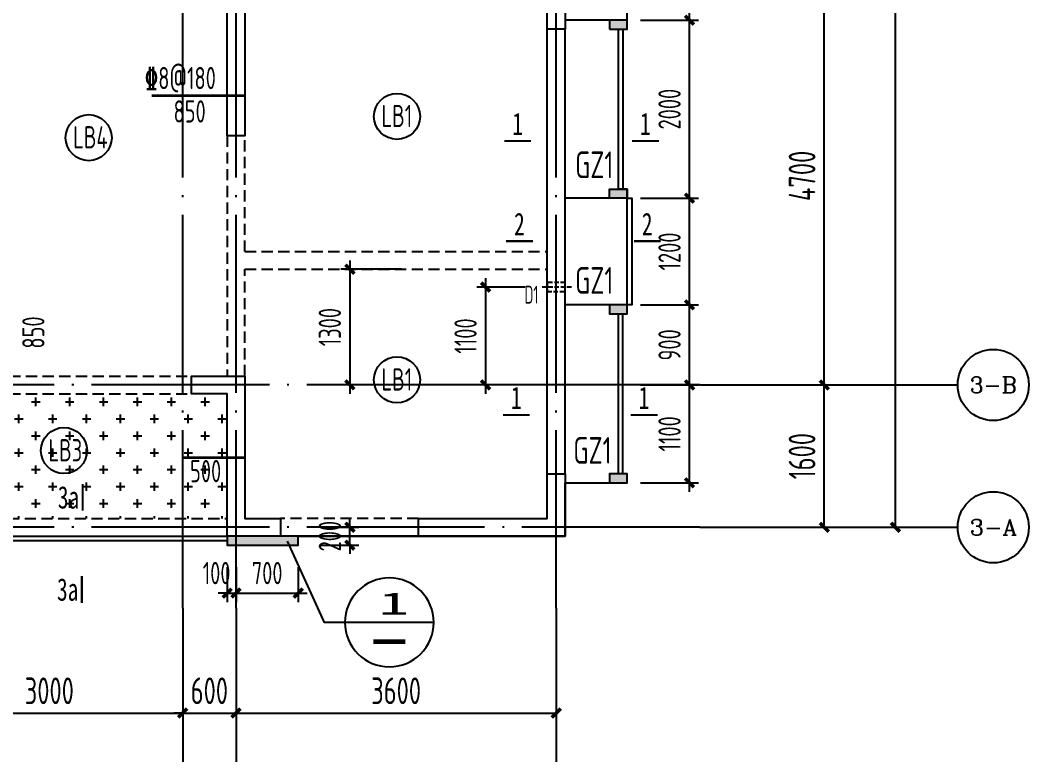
# Model space of a CAD drawing. Extents: x -173820 to 521180, y -715739 to 158231.
# Drawn here: x 36728 to 48070, y -54477 to -46219 of the extents above; entities that cross this region are included whole.
import ezdxf
from ezdxf.enums import TextEntityAlignment as Align

# ---------------------------------------------------------------- set-up
doc = ezdxf.new("R2010")
doc.units = 0
doc.header["$LTSCALE"] = 1000
for name, pattern in [('CONTINOUS', [0]), ('DASH', [0.35, 0.25, -0.1]), ('DOTE', [2.42, 2, -0.2, 0.02, -0.2]), ('HIDDEN2', [0.1875, 0.125, -0.0625])]:
    doc.linetypes.add(name, pattern=pattern)
for name, color, linetype in [('A-外装饰线脚', 7, 'Continuous'), ('A-线脚看线', 9, 'Continuous'), ('A-设备穿墙洞', 161, 'Continuous'), ('AXIS', 1, 'DOTE'), ('AXIS_TEXT', 7, 'Continuous'), ('DIM', 3, 'Continuous'), ('DIM1', 3, 'Continuous'), ('填充', 8, 'Continuous'), ('墙', 6, 'Continuous'), ('挑板', 3, 'Continuous'), ('板筋', 6, 'Continuous'), ('柱', 2, 'Continuous'), ('梁', 4, 'HIDDEN2'), ('模板线', 3, 'Continuous'), ('详图索引', 3, 'Continuous'), ('钢筋_文字', 7, 'Continuous'), ('钢筋长度标注', 7, 'Continuous')]:
    doc.layers.add(name, color=color, linetype=linetype)
doc.styles.add('_TCH_AXIS', font='COMPLEX', dxfattribs={"bigfont": 'GBCBIG'})
doc.styles.add('COMPLEX', font='COMPLEX')
doc.styles.add('TSSD_BOLD', font='tssdeng2.shx', dxfattribs={"width": 0.7, "height": 250, "bigfont": 'CHINA.shx'})
doc.styles.add('TSSD_Dimension', font='tssdeng.shx', dxfattribs={"width": 0.7, "bigfont": 'Hztxt.shx'})
doc.styles.add('zzt', font='tssdeng.shx', dxfattribs={"width": 0.7, "height": 300, "bigfont": 'tssdchn.shx'})
doc.styles.add('钢筋', font='tssdeng.shx', dxfattribs={"width": 0.7, "height": 250, "bigfont": 'tssdchn.shx'})
doc.styles.add('钢筋长度', font='tssdeng.shx', dxfattribs={"width": 0.7, "height": 300, "bigfont": 'tssdchn.shx'})
doc.styles.add('黑体', font='simhei.ttf', dxfattribs={"width": 0.8})
doc.dimstyles.new('DIM_1_100', dxfattribs={"dimtxt": 300, "dimasz": 100, "dimexe": 200, "dimexo": 50, "dimgap": 100, "dimtad": 1, "dimdec": 0, "dimzin": 0, "dimdsep": 46, "dimtxsty": 'zzt', "dimblk": 'ARCHTICK', "dimcen": 0, "dimclrt": 7, "dimadec": 0, "dimazin": 0, "dimtfac": 1, "dimtdec": 0, "dimtix": 1, "dimtmove": 2, "dimatfit": 0, "dimldrblk": 'ARCHTICK', "dimfxl": 0, "dimtolj": 1, "dimarcsym": 0})
doc.dimstyles.new('TSSD_100_100', dxfattribs={"dimtxt": 250, "dimasz": 100, "dimexe": 100, "dimexo": 250, "dimgap": 100, "dimtad": 1, "dimdec": 0, "dimzin": 0, "dimdsep": 46, "dimtxsty": 'TSSD_Dimension', "dimblk": 'ARCHTICK', "dimcen": 0, "dimdle": 100, "dimclrd": 3, "dimclre": 3, "dimclrt": 7, "dimadec": 0, "dimazin": 0, "dimtfac": 1, "dimtdec": 0, "dimtix": 1, "dimtmove": 2, "dimatfit": 3, "dimfxl": 0, "dimtolj": 1, "dimtzin": 0, "dimarcsym": 0})

# ---------------------------------------------------------------- blocks, each defined once
blk = doc.blocks.new('_ArchTick')
at = {"color": 4, "linetype": 'ByBlock', "const_width": 0.4}
blk.add_lwpolyline([(-0.5, -0.5), (0.5, 0.5)], dxfattribs=at)
blk = doc.blocks.new('*D397')
at = {"layer": 'Defpoints', "color": 0}
for p in [(49615, 0), (51015, 0), (49615, -1600)]:
    blk.add_point(p, dxfattribs=at)
at = {"layer": 'DIM1', "color": 0, "lineweight": -2}
for p, q in [((49665, 0), (51215, 0)), ((51015, -1600), (51015, 0)), ((49665, -1600), (51215, -1600))]:
    blk.add_line(p, q, dxfattribs=at)
at = {"layer": 'DIM1', "color": 0, "lineweight": -2, "xscale": 100, "yscale": 100, "zscale": 100}
for p, rotation in [((51015, 0), 90), ((51015, -1600), 270)]:
    blk.add_blockref('_ArchTick', p, dxfattribs=dict(at, rotation=rotation))
at = {"layer": 'DIM1', "color": 7, "insert": (50765, -800), "char_height": 300, "attachment_point": 5, "rotation": 90, "style": 'zzt'}
blk.add_mtext('\\A1;1600', dxfattribs=at)
blk = doc.blocks.new('*D398')
at = {"layer": 'Defpoints', "color": 0}
for p in [(49615, 4700), (51015, 4700), (49615, 0)]:
    blk.add_point(p, dxfattribs=at)
at = {"layer": 'DIM1', "color": 0, "lineweight": -2}
for p, q in [((49665, 4700), (51215, 4700)), ((51015, 0), (51015, 4700)), ((49665, 0), (51215, 0))]:
    blk.add_line(p, q, dxfattribs=at)
at = {"layer": 'DIM1', "color": 0, "lineweight": -2, "xscale": 100, "yscale": 100, "zscale": 100}
for p, rotation in [((51015, 4700), 90), ((51015, 0), 270)]:
    blk.add_blockref('_ArchTick', p, dxfattribs=dict(at, rotation=rotation))
at = {"layer": 'DIM1', "color": 7, "insert": (50765, 2350), "char_height": 300, "attachment_point": 5, "rotation": 90, "style": 'zzt'}
blk.add_mtext('\\A1;4700', dxfattribs=at)
blk = doc.blocks.new('*D410')
at = {"layer": 'Defpoints', "color": 0}
for p in [(49615, 20100), (51815, 20100), (49615, -1600)]:
    blk.add_point(p, dxfattribs=at)
at = {"layer": 'DIM1', "color": 0, "lineweight": -2}
for p, q in [((49665, 20100), (52015, 20100)), ((51815, -1600), (51815, 20100)), ((49665, -1600), (52015, -1600))]:
    blk.add_line(p, q, dxfattribs=at)
at = {"layer": 'DIM1', "color": 0, "lineweight": -2, "xscale": 100, "yscale": 100, "zscale": 100}
for p, rotation in [((51815, 20100), 90), ((51815, -1600), 270)]:
    blk.add_blockref('_ArchTick', p, dxfattribs=dict(at, rotation=rotation))
at = {"layer": 'DIM1', "color": 7, "insert": (51565, 9250), "char_height": 300, "attachment_point": 5, "rotation": 90, "style": 'zzt'}
blk.add_mtext('\\A1;21700', dxfattribs=at)
blk = doc.blocks.new('*D443')
at = {"layer": 'Defpoints', "color": 0}
for p in [(40800, -2508), (43800, -2508), (43800, -3688)]:
    blk.add_point(p, dxfattribs=at)
at = {"layer": 'DIM1', "color": 0, "lineweight": -2}
for p, q in [((40800, -2558), (40800, -3888)), ((43800, -2558), (43800, -3888)), ((40800, -3688), (43800, -3688))]:
    blk.add_line(p, q, dxfattribs=at)
at = {"layer": 'DIM1', "color": 0, "lineweight": -2, "xscale": 100, "yscale": 100, "zscale": 100, "rotation": 180}
blk.add_blockref('_ArchTick', (40800, -3688), dxfattribs=at)
at = {"layer": 'DIM1', "color": 0, "lineweight": -2, "xscale": 100, "yscale": 100, "zscale": 100}
blk.add_blockref('_ArchTick', (43800, -3688), dxfattribs=at)
at = {"layer": 'DIM1', "color": 7, "insert": (42300, -3438), "char_height": 300, "attachment_point": 5, "style": 'zzt'}
blk.add_mtext('\\A1;3000', dxfattribs=at)
blk = doc.blocks.new('*D444')
at = {"layer": 'Defpoints', "color": 0}
for p in [(43800, -2508), (44400, -2508), (44400, -3688)]:
    blk.add_point(p, dxfattribs=at)
at = {"layer": 'DIM1', "color": 0, "lineweight": -2}
for p, q in [((43800, -2558), (43800, -3888)), ((44400, -2558), (44400, -3888)), ((43800, -3688), (43700, -3688)), ((43800, -3688), (44400, -3688)), ((44400, -3688), (44500, -3688))]:
    blk.add_line(p, q, dxfattribs=at)
at = {"layer": 'DIM1', "color": 0, "lineweight": -2, "xscale": 100, "yscale": 100, "zscale": 100}
blk.add_blockref('_ArchTick', (43800, -3688), dxfattribs=at)
at = {"layer": 'DIM1', "color": 0, "lineweight": -2, "xscale": 100, "yscale": 100, "zscale": 100, "rotation": 180}
blk.add_blockref('_ArchTick', (44400, -3688), dxfattribs=at)
at = {"layer": 'DIM1', "color": 7, "insert": (44100, -3438), "char_height": 300, "attachment_point": 5, "style": 'zzt'}
blk.add_mtext('\\A1;600', dxfattribs=at)
blk = doc.blocks.new('*D445')
at = {"layer": 'Defpoints', "color": 0}
for p in [(44400, -2508), (48000, -2508), (48000, -3688)]:
    blk.add_point(p, dxfattribs=at)
at = {"layer": 'DIM1', "color": 0, "lineweight": -2}
for p, q in [((44400, -2558), (44400, -3888)), ((48000, -2558), (48000, -3888)), ((44400, -3688), (48000, -3688))]:
    blk.add_line(p, q, dxfattribs=at)
at = {"layer": 'DIM1', "color": 0, "lineweight": -2, "xscale": 100, "yscale": 100, "zscale": 100, "rotation": 180}
blk.add_blockref('_ArchTick', (44400, -3688), dxfattribs=at)
at = {"layer": 'DIM1', "color": 0, "lineweight": -2, "xscale": 100, "yscale": 100, "zscale": 100}
blk.add_blockref('_ArchTick', (48000, -3688), dxfattribs=at)
at = {"layer": 'DIM1', "color": 7, "insert": (46200, -3438), "char_height": 300, "attachment_point": 5, "style": 'zzt'}
blk.add_mtext('\\A1;3600', dxfattribs=at)
blk = doc.blocks.new('*D446')
at = {"layer": 'Defpoints', "color": 0}
for p in [(0, -2508), (48000, -2508), (48000, -4488)]:
    blk.add_point(p, dxfattribs=at)
at = {"layer": 'DIM1', "color": 0, "lineweight": -2}
for p, q in [((0, -2558), (0, -4688)), ((48000, -2558), (48000, -4688)), ((0, -4488), (48000, -4488))]:
    blk.add_line(p, q, dxfattribs=at)
at = {"layer": 'DIM1', "color": 0, "lineweight": -2, "xscale": 100, "yscale": 100, "zscale": 100, "rotation": 180}
blk.add_blockref('_ArchTick', (0, -4488), dxfattribs=at)
at = {"layer": 'DIM1', "color": 0, "lineweight": -2, "xscale": 100, "yscale": 100, "zscale": 100}
blk.add_blockref('_ArchTick', (48000, -4488), dxfattribs=at)
at = {"layer": 'DIM1', "color": 7, "insert": (24000, -4238), "char_height": 300, "attachment_point": 5, "style": 'zzt'}
blk.add_mtext('\\A1;48000', dxfattribs=at)
blk = doc.blocks.new('_AXISO')
at = {"color": 3}
blk.add_circle((0, 0), 0.5, dxfattribs=at)
at = {"layer": 'AXIS_TEXT', "color": 3, "style": 'COMPLEX', "width": 1.041667}
blk.add_attdef('A', text='', height=0.56, dxfattribs=at).set_placement((-0.25, -0.28), (0.25, -0.28), align=Align.FIT)
blk = doc.blocks.new('*D2383')
at = {"layer": 'Defpoints', "color": 0}
for p in [(41265, -49019), (40435, -50319), (41265, -50319)]:
    blk.add_point(p, dxfattribs=at)
at = {"layer": 'DIM', "color": 3, "lineweight": -2}
for p, q in [((40435, -48919), (40435, -50419)), ((41015, -49019), (40335, -49019)), ((41015, -50319), (40335, -50319))]:
    blk.add_line(p, q, dxfattribs=at)
at = {"layer": 'DIM', "color": 3, "lineweight": -2, "xscale": 100, "yscale": 100, "zscale": 100}
for p, rotation in [((40435, -49019), 90), ((40435, -50319), 270)]:
    blk.add_blockref('_ArchTick', p, dxfattribs=dict(at, rotation=rotation))
at = {"layer": 'DIM', "color": 7, "insert": (40210, -49669), "char_height": 250, "attachment_point": 5, "rotation": 90, "style": 'TSSD_Dimension'}
blk.add_mtext('\\A1;1300', dxfattribs=at)
blk = doc.blocks.new('*D2428')
at = {"layer": 'Defpoints', "color": 0}
for p in [(43455, -50319), (44255, -50319), (43455, -51419)]:
    blk.add_point(p, dxfattribs=at)
at = {"layer": 'DIM', "color": 3, "lineweight": -2}
for p, q in [((44255, -51519), (44255, -50219)), ((43705, -50319), (44355, -50319)), ((43705, -51419), (44355, -51419))]:
    blk.add_line(p, q, dxfattribs=at)
at = {"layer": 'DIM', "color": 3, "lineweight": -2, "xscale": 100, "yscale": 100, "zscale": 100}
for p, rotation in [((44255, -50319), 90), ((44255, -51419), 270)]:
    blk.add_blockref('_ArchTick', p, dxfattribs=dict(at, rotation=rotation))
at = {"layer": 'DIM', "color": 7, "insert": (44030, -50869), "char_height": 250, "attachment_point": 5, "rotation": 90, "style": 'TSSD_Dimension'}
blk.add_mtext('\\A1;1100', dxfattribs=at)
blk = doc.blocks.new('*D2429')
at = {"layer": 'Defpoints', "color": 0}
for p in [(43455, -49419), (44255, -49419), (43455, -50319)]:
    blk.add_point(p, dxfattribs=at)
at = {"layer": 'DIM', "color": 3, "lineweight": -2}
for p, q in [((44255, -50419), (44255, -49319)), ((43705, -49419), (44355, -49419)), ((43705, -50319), (44355, -50319))]:
    blk.add_line(p, q, dxfattribs=at)
at = {"layer": 'DIM', "color": 3, "lineweight": -2, "xscale": 100, "yscale": 100, "zscale": 100}
for p, rotation in [((44255, -49419), 90), ((44255, -50319), 270)]:
    blk.add_blockref('_ArchTick', p, dxfattribs=dict(at, rotation=rotation))
at = {"layer": 'DIM', "color": 7, "insert": (44030, -49869), "char_height": 250, "attachment_point": 5, "rotation": 90, "style": 'TSSD_Dimension'}
blk.add_mtext('\\A1;900', dxfattribs=at)
blk = doc.blocks.new('*D2445')
at = {"layer": 'Defpoints', "color": 0}
for p in [(39055, -52119), (39155, -52119), (39155, -52659)]:
    blk.add_point(p, dxfattribs=at)
at = {"layer": 'DIM', "color": 3, "lineweight": -2}
for p, q in [((39055, -52369), (39055, -52759)), ((39155, -52369), (39155, -52759)), ((39055, -52659), (38955, -52659)), ((39055, -52659), (39155, -52659)), ((39155, -52659), (39255, -52659))]:
    blk.add_line(p, q, dxfattribs=at)
at = {"layer": 'DIM', "color": 3, "lineweight": -2, "xscale": 100, "yscale": 100, "zscale": 100}
blk.add_blockref('_ArchTick', (39055, -52659), dxfattribs=at)
at = {"layer": 'DIM', "color": 3, "lineweight": -2, "xscale": 100, "yscale": 100, "zscale": 100, "rotation": 180}
blk.add_blockref('_ArchTick', (39155, -52659), dxfattribs=at)
at = {"layer": 'DIM', "color": 7, "insert": (38937, -52434), "char_height": 250, "attachment_point": 5, "style": 'TSSD_Dimension'}
blk.add_mtext('\\A1;100', dxfattribs=at)
blk = doc.blocks.new('*D2446')
at = {"layer": 'Defpoints', "color": 0}
for p in [(39155, -52119), (39855, -52119), (39855, -52659)]:
    blk.add_point(p, dxfattribs=at)
at = {"layer": 'DIM', "color": 3, "lineweight": -2}
for p, q in [((39155, -52369), (39155, -52759)), ((39855, -52369), (39855, -52759)), ((39055, -52659), (39955, -52659))]:
    blk.add_line(p, q, dxfattribs=at)
at = {"layer": 'DIM', "color": 3, "lineweight": -2, "xscale": 100, "yscale": 100, "zscale": 100, "rotation": 180}
blk.add_blockref('_ArchTick', (39155, -52659), dxfattribs=at)
at = {"layer": 'DIM', "color": 3, "lineweight": -2, "xscale": 100, "yscale": 100, "zscale": 100}
blk.add_blockref('_ArchTick', (39855, -52659), dxfattribs=at)
at = {"layer": 'DIM', "color": 7, "insert": (39505, -52434), "char_height": 250, "attachment_point": 5, "style": 'TSSD_Dimension'}
blk.add_mtext('\\A1;700', dxfattribs=at)
blk = doc.blocks.new('*D2447')
at = {"layer": 'Defpoints', "color": 0}
for p in [(39855, -51919), (40435, -51919), (39855, -52119)]:
    blk.add_point(p, dxfattribs=at)
at = {"layer": 'DIM', "color": 3, "lineweight": -2}
for p, q in [((40435, -51919), (40435, -51819)), ((40105, -51919), (40535, -51919)), ((40435, -52119), (40435, -51919)), ((40105, -52119), (40535, -52119)), ((40435, -52119), (40435, -52219))]:
    blk.add_line(p, q, dxfattribs=at)
at = {"layer": 'DIM', "color": 3, "lineweight": -2, "xscale": 100, "yscale": 100, "zscale": 100}
for p, rotation in [((40435, -51919), 270), ((40435, -52119), 90)]:
    blk.add_blockref('_ArchTick', p, dxfattribs=dict(at, rotation=rotation))
at = {"layer": 'DIM', "color": 7, "insert": (40210, -52019), "char_height": 250, "attachment_point": 5, "rotation": 90, "style": 'TSSD_Dimension'}
blk.add_mtext('\\A1;200', dxfattribs=at)
blk = doc.blocks.new('$1943368')
at = {"layer": '模板线', "color": 4, "const_width": 22.7}
for points in [[(295, 1338), (295, 1036)], [(286, 302), (286, 0)]]:
    blk.add_lwpolyline(points, dxfattribs=at)
at = {"layer": '模板线', "color": 0, "style": '黑体', "width": 0.7}
for p in [(136, 1187), (127, 151)]:
    blk.add_text('3a', height=252, dxfattribs=at).set_placement(p, align=Align.MIDDLE_CENTER)
blk = doc.blocks.new('$1605056')
at = {"layer": '模板线', "color": 4, "const_width": 22.7}
for points in [[(0, 0), (302, 0)], [(1438, 0), (1740, 0)]]:
    blk.add_lwpolyline(points, dxfattribs=at)
at = {"layer": '模板线', "color": 0, "style": '黑体', "width": 0.7}
for p in [(151, 193), (1588, 193)]:
    blk.add_text('1', height=252, dxfattribs=at).set_placement(p, align=Align.MIDDLE_CENTER)
blk = doc.blocks.new('$1324012')
at = {"layer": '模板线', "color": 4, "const_width": 22.7}
for points in [[(0, 0), (302, 0)], [(1438, 0), (1740, 0)]]:
    blk.add_lwpolyline(points, dxfattribs=at)
at = {"layer": '模板线', "color": 0, "style": '黑体', "width": 0.7}
for p in [(151, 193), (1588, 193)]:
    blk.add_text('2', height=252, dxfattribs=at).set_placement(p, align=Align.MIDDLE_CENTER)
blk = doc.blocks.new('*D2481')
at = {"layer": 'Defpoints', "color": 0}
for p in [(43455, -48219), (44255, -48219), (43455, -49419)]:
    blk.add_point(p, dxfattribs=at)
at = {"layer": 'DIM', "color": 3, "lineweight": -2}
for p, q in [((44255, -49519), (44255, -48119)), ((43705, -48219), (44355, -48219)), ((43705, -49419), (44355, -49419))]:
    blk.add_line(p, q, dxfattribs=at)
at = {"layer": 'DIM', "color": 3, "lineweight": -2, "xscale": 100, "yscale": 100, "zscale": 100}
for p, rotation in [((44255, -48219), 90), ((44255, -49419), 270)]:
    blk.add_blockref('_ArchTick', p, dxfattribs=dict(at, rotation=rotation))
at = {"layer": 'DIM', "color": 7, "insert": (44030, -48819), "char_height": 250, "attachment_point": 5, "rotation": 90, "style": 'TSSD_Dimension'}
blk.add_mtext('\\A1;1200', dxfattribs=at)
blk = doc.blocks.new('*D2482')
at = {"layer": 'Defpoints', "color": 0}
for p in [(43455, -46219), (44255, -46219), (43455, -48219)]:
    blk.add_point(p, dxfattribs=at)
at = {"layer": 'DIM', "color": 3, "lineweight": -2}
for p, q in [((44255, -48319), (44255, -46119)), ((43705, -46219), (44355, -46219)), ((43705, -48219), (44355, -48219))]:
    blk.add_line(p, q, dxfattribs=at)
at = {"layer": 'DIM', "color": 3, "lineweight": -2, "xscale": 100, "yscale": 100, "zscale": 100}
for p, rotation in [((44255, -46219), 90), ((44255, -48219), 270)]:
    blk.add_blockref('_ArchTick', p, dxfattribs=dict(at, rotation=rotation))
at = {"layer": 'DIM', "color": 7, "insert": (44030, -47219), "char_height": 250, "attachment_point": 5, "rotation": 90, "style": 'TSSD_Dimension'}
blk.add_mtext('\\A1;2000', dxfattribs=at)
blk = doc.blocks.new('*D2483')
at = {"layer": 'Defpoints', "color": 0}
for p in [(43455, -45619), (44255, -45619), (43455, -46219)]:
    blk.add_point(p, dxfattribs=at)
at = {"layer": 'DIM', "color": 3, "lineweight": -2}
for p, q in [((44255, -46319), (44255, -45519)), ((43705, -45619), (44355, -45619)), ((43705, -46219), (44355, -46219))]:
    blk.add_line(p, q, dxfattribs=at)
at = {"layer": 'DIM', "color": 3, "lineweight": -2, "xscale": 100, "yscale": 100, "zscale": 100}
for p, rotation in [((44255, -45619), 90), ((44255, -46219), 270)]:
    blk.add_blockref('_ArchTick', p, dxfattribs=dict(at, rotation=rotation))
at = {"layer": 'DIM', "color": 7, "insert": (44030, -45919), "char_height": 250, "attachment_point": 5, "rotation": 90, "style": 'TSSD_Dimension'}
blk.add_mtext('\\A1;600', dxfattribs=at)
blk = doc.blocks.new('详图索引1')
at = {"color": 3, "const_width": 50}
blk.add_lwpolyline([(319, -216), (681, -216)], dxfattribs=at)
at = {"layer": '详图索引', "color": 3}
blk.add_line((0, 0), (1000, 0), dxfattribs=at)
blk.add_circle((500, 0), 500, dxfattribs=at)
at = {"layer": '详图索引', "color": 3, "style": '黑体', "width": 2}
blk.add_attdef('1', text='', height=250, dxfattribs=at).set_placement((468, 213), align=Align.MIDDLE_CENTER)
blk = doc.blocks.new('$1466424')
at = {"layer": '板筋', "const_width": 30}
for points in [[(43550, 4955), (44600, 4955)], [(43900, 885), (44600, 885)]]:
    blk.add_lwpolyline(points, dxfattribs=at)
at = {"layer": '钢筋_文字'}
for centre in [(46310, 4722, 0), (42843, 4483, 0), (46310, 1761, 0), (42565, 966, 0)]:
    blk.add_circle(centre, 259, dxfattribs=at)
at = {"layer": '钢筋_文字', "color": 7, "linetype": 'Continuous', "style": '钢筋', "width": 0.7}
blk.add_text('%%1328@180', height=250, dxfattribs=at).set_placement((43475, 5028, 0))
at = {"layer": '钢筋_文字', "style": 'TSSD_BOLD', "width": 0.7}
for s, p in [('LB1', (46135, 4602, 0)), ('LB4', (42668, 4363, 0)), ('LB1', (46135, 1641, 0)), ('LB3', (42390, 845, 0))]:
    blk.add_text(s, height=250, dxfattribs=at).set_placement(p)
at = {"layer": '钢筋长度标注', "style": '钢筋长度', "width": 0.7}
for s, p in [('850', (43797, 4653)), ('500', (43983, 610))]:
    blk.add_text(s, height=250, dxfattribs=at).set_placement(p)
blk.add_text('850', height=250, rotation=90, dxfattribs=at).set_placement((42346, 2112))
blk = doc.blocks.new('$133032')
at = {"layer": '挑板'}
for points in [[(41000, 100), (44400, 100), (44400, 0), (45200, 0), (45200, 100), (48200, 100), (48200, 700), (48900, 700), (48900, 800), (48800, 800), (48800, 2600), (48900, 2600), (48900, 4000), (48800, 4000), (48800, 5800), (48900, 5800), (48900, 7200)], [(48900, 5900), (48200, 5900)], [(48900, 3900), (48200, 3900)], [(48900, 2700), (48200, 2700)]]:
    blk.add_lwpolyline(points, dxfattribs=at)
blk = doc.blocks.new('$1839168')
at = {"layer": '柱'}
blk.add_hatch(color=8, dxfattribs=at).paths.add_polyline_path([(0, 200), (0, 0), (100, 0), (100, 200)])
at = {"layer": '柱', "color": 3, "elevation": 0}
blk.add_lwpolyline([(0, 200), (0, 0), (100, 0), (100, 200)], close=True, dxfattribs=at)
blk = doc.blocks.new('$1691164')
at = {"layer": '柱'}
blk.add_hatch(color=8, dxfattribs=at).paths.add_polyline_path([(0, 0), (100, 0), (100, 200), (0, 200)])
at = {"layer": '柱', "color": 3, "elevation": 0}
blk.add_lwpolyline([(100, 200), (0, 200), (0, 0), (100, 0), (100, 0), (100, 0)], close=True, dxfattribs=at)
blk = doc.blocks.new('$1222607')
at = {"layer": '柱', "rotation": 90}
for name, p in [('$1839168', (48900, 5800, 0)), ('$1691164', (48900, 2600, 0)), ('$1839168', (48900, 700, 0))]:
    blk.add_blockref(name, p, dxfattribs=at)
at = {"layer": '柱', "xscale": -1, "rotation": 90}
blk.add_blockref('$1691164', (48900, 4000, 0), dxfattribs=at)
blk = doc.blocks.new('$1413619')
at = {"layer": 'A-线脚看线', "color": 5, "elevation": 0}
for points in [[(48900, 5750), (48900, 3950)], [(48950, 3850), (49000, 3850), (49000, 2650), (48950, 2650)], [(48900, 750), (48900, 2550)], [(41050, 0), (44450, 0)]]:
    blk.add_lwpolyline(points, dxfattribs=at)
blk = doc.blocks.new('*D11680')
at = {"layer": 'Defpoints', "color": 0}
for p in [(48900, 1648), (48206, 548), (48900, 548, 0)]:
    blk.add_point(p, dxfattribs=at)
at = {"layer": 'DIM1', "color": 3, "lineweight": -2}
for p, q in [((48206, 1748), (48206, 448)), ((48650, 1648), (48106, 1648)), ((48650, 548), (48106, 548))]:
    blk.add_line(p, q, dxfattribs=at)
at = {"layer": 'DIM1', "color": 3, "lineweight": -2, "xscale": 100, "yscale": 100, "zscale": 100}
for p, rotation in [((48206, 1648), 90), ((48206, 548), 270)]:
    blk.add_blockref('_ArchTick', p, dxfattribs=dict(at, rotation=rotation))
at = {"layer": 'DIM1', "color": 7, "insert": (47981, 1098), "char_height": 250, "attachment_point": 5, "rotation": 90, "style": 'TSSD_Dimension'}
blk.add_mtext('\\A1;1100', dxfattribs=at)
blk = doc.blocks.new('$1783196')
at = {"layer": 'AXIS'}
for p, q in [((53234.9, 3480), (53234.9, 27859.5)), ((49034.9, 3480), (49034.9, 15688.3)), ((49634.9, 3480), (49634.9, 11688.3)), ((54849.9, 5988.3), (4360, 5988.3)), ((54849.9, 4388.3), (4360, 4388.3))]:
    blk.add_line(p, q, dxfattribs=at)
at = {"layer": 'DIM1'}
for p, q in [((54849.9, 5988.3), (57749.9, 5988.3)), ((54849.9, 4388.3), (57749.9, 4388.3)), ((49034.9, 3480), (49034.9, 800)), ((49634.9, 3480), (49634.9, 800)), ((53234.9, 3480), (53234.9, 800))]:
    blk.add_line(p, q, dxfattribs=at)
ref = blk.add_blockref('_AXISO', (58149.9, 5988.3), dxfattribs=dict(at, xscale=800, yscale=800, zscale=800))
ref.add_attrib('A', '3-B', dxfattribs={"layer": 'AXIS_TEXT', "height": 179.65, "style": '_TCH_AXIS'}).set_placement((57884.7, 5898.5), (58415.1, 5898.5), align=Align.FIT)
ref = blk.add_blockref('_AXISO', (58149.9, 4388.3), dxfattribs=dict(at, xscale=800, yscale=800, zscale=800))
ref.add_attrib('A', '3-A', dxfattribs={"layer": 'AXIS_TEXT', "height": 177.09, "style": '_TCH_AXIS'}).set_placement((57884.3, 4299.8), (58415.5, 4299.8), align=Align.FIT)
for p1, p2, distance, picture, middle in [((54849.9, 4388.3), (54849.9, 26088.3), -2200, '*D410', (56799.9, 15238.3)), ((54849.9, 5988.3), (54849.9, 10688.3), -1400, '*D398', (55999.9, 8338.3)), ((54849.9, 4388.3), (54849.9, 5988.3), -1400, '*D397', (55999.9, 5188.3)), ((5234.9, 3480), (53234.9, 3480), -1980, '*D446', (29234.9, 1750)), ((46034.9, 3480), (49034.9, 3480), -1180, '*D443', (47534.9, 2550)), ((49034.9, 3480), (49634.9, 3480), -1180, '*D444', (49334.9, 2550)), ((49634.9, 3480), (53234.9, 3480), -1180, '*D445', (51434.9, 2550))]:
    dim = blk.add_aligned_dim(p1=p1, p2=p2, distance=distance, dimstyle='DIM_1_100', dxfattribs=at)
    dim.commit()
    dim.dimension.update_dxf_attribs({"geometry": picture, "text_midpoint": middle, "insert": (5234.9, 5988.3)})
blk = doc.blocks.new('$1186913')
at = {"layer": 'A-设备穿墙洞', "linetype": 'DASH', "ltscale": 0.2}
blk.add_lwpolyline([(49171.5, 1647.8), (48833, 1647.8)], dxfattribs=at)
blk.add_lwpolyline([(48900.2, 1697.8), (48900.2, 1597.8), (49100.2, 1597.8), (49100.2, 1697.8)], close=True, dxfattribs=at)
at = {"layer": 'A-设备穿墙洞', "color": 7, "linetype": 'DASH', "ltscale": 0.2, "style": 'zzt', "width": 0.6}
blk.add_text('D1', height=200, dxfattribs=at).set_placement((48644.6, 1462.6))
at = {"layer": 'DIM1'}
dim = blk.add_linear_dim(base=(48206.5, 547.9), p1=(48900.2, 1647.8), p2=(48900.2, 547.9, 0), angle=90, dimstyle='TSSD_100_100', dxfattribs=at)
dim.commit()
dim.dimension.update_dxf_attribs({"geometry": '*D11680', "text_midpoint": (47981.5, 1097.8)})

msp = doc.modelspace()

# ---------------------------------------------------------------- hatches: boundary and pattern name
at = {"layer": '填充', "linetype": 'Continuous'}
h = msp.add_hatch(dxfattribs=at)
h.set_pattern_fill('CROSS', color=256, scale=30, style=0)
h.set_pattern_definition([(0, (-5244.65, -50319.18), (190.5, 190.5), [95.25, -285.75]), (90, (-5197.03, -50366.8), (-190.5, 190.5), [95.25, -285.75])])
h.paths.add_polyline_path([(35855.3, -50419.2), (35655.3, -50419.2), (35655.3, -51819.2), (39055.3, -51819.2), (39055.3, -50419.2), (38655.3, -50419.2)])
at = {"layer": '填充'}
msp.add_hatch(color=256, dxfattribs=at).paths.add_polyline_path([(39855.3, -52119.2), (39855.3, -52019.2), (39655.3, -52019.2), (39255.3, -52019.2), (39055.3, -52019.2), (39055.3, -52119.2)])

# ---------------------------------------------------------------- linework, layer by layer
at = {"layer": 'A-外装饰线脚', "color": 23, "elevation": 0}
msp.add_lwpolyline([(39055.3, -52019.2), (39055.3, -52119.2), (39855.3, -52119.2), (39855.3, -52019.2)], dxfattribs=at)
at = {"layer": '墙', "elevation": 0}
for points in [[(42855.3, -44669.2), (42855.3, -46319.2), (42655.3, -46319.2), (42655.3, -45719.2), (42255.3, -45719.2), (42255.3, -45519.2), (42655.3, -45519.2), (42655.3, -44669.2)], [(39055.3, -45519.2), (39255.3, -45519.2), (39255.3, -47519.2), (39055.3, -47519.2), (39055.3, -45719.2)], [(39655.3, -52019.2), (39255.3, -52019.2), (39055.3, -52019.2), (39055.3, -50419.2), (38655.3, -50419.2), (38655.3, -50219.2), (39255.3, -50219.2), (39255.3, -51819.2), (39655.3, -51819.2)], [(42855.3, -51319.2), (42855.3, -52019.2), (41205.3, -52019.2), (41205.3, -51819.2), (42655.3, -51819.2), (42655.3, -51319.2)]]:
    msp.add_lwpolyline(points, close=True, dxfattribs=at)
at = {"layer": '梁', "linetype": 'Continuous'}
for p, q in [((42655.3, -51319.2, 0), (42655.3, -46319.2, 0)), ((42855.3, -51319.2, 0), (42855.3, -46319.2, 0)), ((32055.3, -52019.2, 0), (39055.3, -52019.2, 0)), ((41205.3, -52019.2, 0), (39655.3, -52019.2, 0))]:
    msp.add_line(p, q, dxfattribs=at)
at = {"layer": '梁'}
for p, q in [((39055.3, -47519.2, 0), (39055.3, -50219.2, 0)), ((39255.3, -48819.2, 0), (39255.3, -47519.2, 0)), ((39255.3, -48819.2, 0), (42655.3, -48819.2, 0)), ((39255.3, -49019.2, 0), (42655.3, -49019.2, 0)), ((39255.3, -50219.2, 0), (39255.3, -49019.2, 0)), ((35855.3, -50219.2, 0), (38655.3, -50219.2, 0)), ((35855.3, -50419.2, 0), (38655.3, -50419.2, 0)), ((35655.3, -51819.2, 0), (39055.3, -51819.2, 0)), ((41205.3, -51819.2, 0), (39655.3, -51819.2, 0))]:
    msp.add_line(p, q, dxfattribs=at)
at = {"layer": '模板线', "elevation": 0}
msp.add_lwpolyline([(40379.1, -52988.3), (40150.3, -52988.3), (39732.7, -52076.4)], dxfattribs=at)

# ---------------------------------------------------------------- block references
at = {"layer": 'A-设备穿墙洞'}
msp.add_blockref('$1186913', (-6244.8, -50867), dxfattribs=at)
at = {"layer": '填充', "linetype": 'Continuous'}
msp.add_blockref('$1783196', (-10479.5, -56307.5, 0), dxfattribs=at)
at = {"layer": '挑板'}
for name, p in [('$1413619', (-5394.7, -52069.2)), ('$133032', (-5344.7, -52119.2, 0))]:
    msp.add_blockref(name, p, dxfattribs=at)
at = {"layer": '柱'}
msp.add_blockref('$1222607', (-5344.7, -52119.2, 0), dxfattribs=at)
at = {"layer": '模板线'}
for name, p in [('$1605056', (42170.7, -47578.3, 0)), ('$1324012', (42190.8, -48703.1, 0)), ('$1605056', (42156, -50656.6, 0)), ('$1943368', (37135.2, -52769.3, 0))]:
    msp.add_blockref(name, p, dxfattribs=at)
ref = msp.add_blockref('详图索引1', (41379.1, -52988.3, 0), dxfattribs=dict(at, xscale=-1))
ref.add_attrib('1', '1', dxfattribs={"layer": '详图索引', "color": 3, "height": 250, "style": '黑体', "width": 2}).set_placement((40930.7, -52775.5, 0), align=Align.MIDDLE_CENTER)
at = {"layer": '钢筋长度标注'}
msp.add_blockref('$1466424', (-5344.7, -52022.9, 0), dxfattribs=at)

# ---------------------------------------------------------------- texts
at = {"layer": '模板线', "color": 7, "linetype": 'CONTINOUS', "style": 'zzt', "width": 0.7}
for p in [(42969.4, -47994.7, 0), (42969.4, -49294.7, 0), (42949.3, -51204.7, 0)]:
    msp.add_text('GZ1', height=300, dxfattribs=at).set_placement(p)

# ---------------------------------------------------------------- dimensions: what is measured, and where the dimension line sits
at = {"layer": 'DIM'}
for base, p1, p2, picture, middle in [((44255.3, -45619.2, 0), (43455.3, -46219.2, 0), (43455.3, -45619.2, 0), '*D2483', (44030.3, -45919.2, 0)), ((44255.3, -46219.2, 0), (43455.3, -48219.2, 0), (43455.3, -46219.2, 0), '*D2482', (44030.3, -47219.2, 0)), ((44255.3, -48219.2, 0), (43455.3, -49419.2, 0), (43455.3, -48219.2, 0), '*D2481', (44030.3, -48819.2, 0)), ((40435.3, -50319.2, 0), (41265.3, -49019.2, 0), (41265.3, -50319.2, 0), '*D2383', (40210.3, -49669.2, 0)), ((44255.3, -49419.2, 0), (43455.3, -50319.2, 0), (43455.3, -49419.2, 0), '*D2429', (44030.3, -49869.2, 0)), ((44255.3, -50319.2, 0), (43455.3, -51419.2, 0), (43455.3, -50319.2, 0), '*D2428', (44030.3, -50869.2, 0)), ((40435.3, -51919.2, 0), (39855.3, -52119.2, 0), (39855.3, -51919.2, 0), '*D2447', (40210.3, -52019.2, 0))]:
    dim = msp.add_linear_dim(base=base, p1=p1, p2=p2, angle=90, dimstyle='TSSD_100_100', dxfattribs=at)
    dim.commit()
    dim.dimension.update_dxf_attribs({"geometry": picture, "text_midpoint": middle})
dim = msp.add_linear_dim(base=(39155.3, -52659.2, 0), p1=(39055.3, -52119.2, 0), p2=(39155.3, -52119.2, 0), dimstyle='TSSD_100_100', dxfattribs=at)
dim.commit()
dim.dimension.update_dxf_attribs({"geometry": '*D2445', "text_midpoint": (38937.1, -52434.2, 0), "dimtype": 160})
dim = msp.add_linear_dim(base=(39855.3, -52659.2, 0), p1=(39155.3, -52119.2, 0), p2=(39855.3, -52119.2, 0), dimstyle='TSSD_100_100', dxfattribs=at)
dim.commit()
dim.dimension.update_dxf_attribs({"geometry": '*D2446', "text_midpoint": (39505.3, -52434.2, 0)})

doc.saveas('drawing.dxf')
